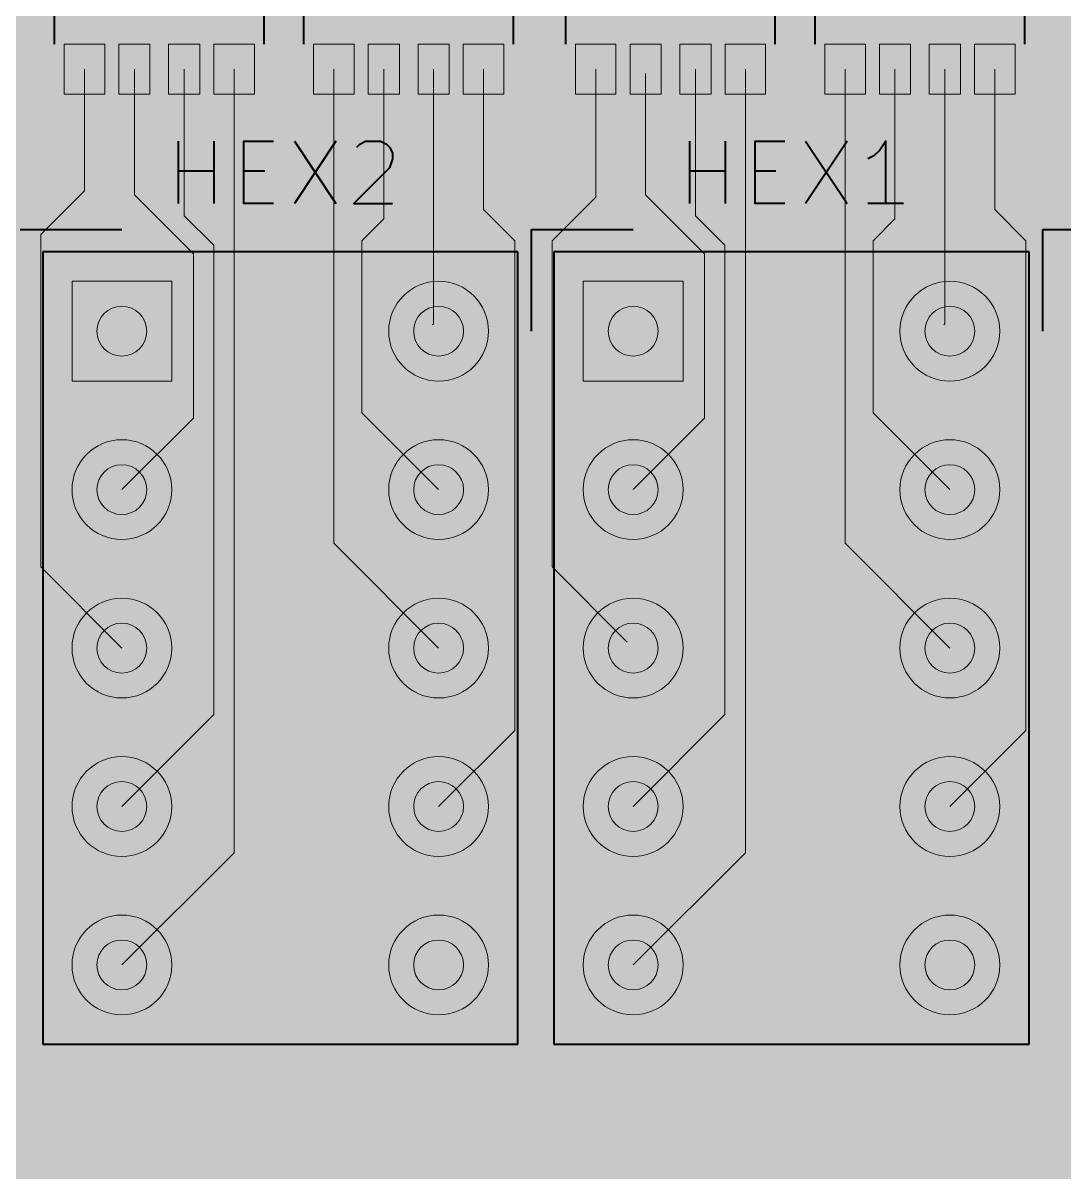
# Model space of a CAD drawing. Header units: millimetres. Extents: x 0 to 100, y -70 to 0.
# Drawn here: x 49.96 to 66.66, y -34.13 to -15.71 of the extents above; entities that cross this region are included whole.
import ezdxf

# ---------------------------------------------------------------- set-up
doc = ezdxf.new("R2010")
doc.units = ezdxf.units.MM
for name, color, linetype, lineweight, true_color in [('application board tht F.Cu', 8, 'Continuous', 18, 0x777779), ('application board tht F.Silkscreen', 18, 'Continuous', 40, 0x000000), ('pcb board fill', 7, 'Continuous', 13, 0xefefef)]:
    doc.layers.add(name, color=color, linetype=linetype, lineweight=lineweight, true_color=true_color)

msp = doc.modelspace()

# ---------------------------------------------------------------- hatches: boundary and pattern name
at = {"layer": 'pcb board fill', "transparency": 33554687}
h = msp.add_hatch(color=256, dxfattribs=at)
edge = h.paths.add_edge_path(flags=0)
edge.add_line((100, -67.01), (100, -35.01))
edge.add_line((100, -35.01), (100, -3))
edge.add_arc((97, -3), 3, 0, 90)
edge.add_line((97, 0), (50, 0))
edge.add_line((50, 0), (3, 0))
edge.add_arc((3, -3), 3, 90, 180)
edge.add_line((0, -3), (0, -32))
edge.add_arc((3, -32), 3, 180, 270)
edge.add_line((3, -35), (7, -35))
edge.add_arc((7, -38), 3, 0, 90, ccw=False)
edge.add_line((10, -38), (10, -57))
edge.add_arc((13, -57), 3, 180, 270)
edge.add_line((13, -60), (15, -60))
edge.add_arc((15, -63), 3, 0, 90, ccw=False)
edge.add_line((18, -63), (18, -68))
edge.add_arc((20, -68), 2, 180, 270)
edge.add_line((20, -70), (50, -70))
edge.add_line((50, -70), (97, -70.000025))
edge.add_arc((96.9974, -66.9974), 3.002626, 270.0496133, 359.7595675)

# ---------------------------------------------------------------- linework, layer by layer
at = {"layer": 'application board tht F.Cu', "flags": 128}
for points in [[(50.625, -16.05), (51.275, -16.05), (51.275, -16.85), (50.625, -16.85), (50.625, -16.05)], [(51.5, -16.05), (52, -16.05), (52, -16.85), (51.5, -16.85), (51.5, -16.05)], [(52.3, -16.05), (52.8, -16.05), (52.8, -16.85), (52.3, -16.85), (52.3, -16.05)], [(53.025, -16.05), (53.675, -16.05), (53.675, -16.85), (53.025, -16.85), (53.025, -16.05)], [(54.625, -16.05), (55.275, -16.05), (55.275, -16.85), (54.625, -16.85), (54.625, -16.05)], [(55.5, -16.05), (56, -16.05), (56, -16.85), (55.5, -16.85), (55.5, -16.05)], [(56.3, -16.05), (56.8, -16.05), (56.8, -16.85), (56.3, -16.85), (56.3, -16.05)], [(57.025, -16.05), (57.675, -16.05), (57.675, -16.85), (57.025, -16.85), (57.025, -16.05)], [(58.825, -16.05), (59.475, -16.05), (59.475, -16.85), (58.825, -16.85), (58.825, -16.05)], [(59.7, -16.05), (60.2, -16.05), (60.2, -16.85), (59.7, -16.85), (59.7, -16.05)], [(60.5, -16.05), (61, -16.05), (61, -16.85), (60.5, -16.85), (60.5, -16.05)], [(61.225, -16.05), (61.875, -16.05), (61.875, -16.85), (61.225, -16.85), (61.225, -16.05)], [(62.825, -16.05), (63.475, -16.05), (63.475, -16.85), (62.825, -16.85), (62.825, -16.05)], [(63.7, -16.05), (64.2, -16.05), (64.2, -16.85), (63.7, -16.85), (63.7, -16.05)], [(64.5, -16.05), (65, -16.05), (65, -16.85), (64.5, -16.85), (64.5, -16.05)], [(65.225, -16.05), (65.875, -16.05), (65.875, -16.85), (65.225, -16.85), (65.225, -16.05)], [(50.95, -16.45), (50.95, -18.4)], [(51.75, -16.45), (51.75, -18.462448)], [(52.55, -16.45), (52.55, -18.8)], [(53.35, -16.45), (53.35, -29.01)], [(54.95, -16.45), (54.95, -24.05)], [(55.75, -16.45), (55.75, -18.85)], [(56.55, -16.45), (56.55, -20.5325)], [(57.35, -16.45), (57.35, -18.7)], [(59.15, -16.45), (59.15, -18.5)], [(59.95, -16.52), (59.95, -18.462448)], [(60.75, -16.45), (60.75, -18.8)], [(61.55, -16.45), (61.55, -29.01)], [(63.15, -16.45), (63.15, -24.05)], [(63.95, -16.45), (63.95, -18.85)], [(64.75, -16.45), (64.75, -20.5325)], [(65.55, -16.45), (65.55, -18.7)], [(50.95, -18.4), (50.25, -19.1)], [(51.75, -18.462448), (52.696, -19.408448)], [(59.15, -18.5), (58.45, -19.2)], [(59.95, -18.462448), (60.896, -19.408448)], [(57.35, -18.7), (57.85, -19.2)], [(65.55, -18.7), (66.05, -19.2)], [(52.55, -18.8), (53.023, -19.273)], [(55.75, -18.85), (55.4, -19.2)], [(60.75, -18.8), (61.223, -19.273)], [(63.95, -18.85), (63.6, -19.2)], [(50.25, -19.1), (50.25, -24.43)], [(53.023, -19.273), (53.023, -26.797)], [(55.4, -19.2), (55.4, -21.96)], [(57.85, -19.2), (57.85, -27.05)], [(58.45, -19.2), (58.45, -24.43)], [(61.223, -19.273), (61.223, -26.797)], [(63.6, -19.2), (63.6, -21.96)], [(66.05, -19.2), (66.05, -27.05)], [(52.696, -19.408448), (52.696, -22.044)], [(60.896, -19.408448), (60.896, -22.044)], [(50.75, -21.45), (50.75, -19.85), (52.35, -19.85), (52.35, -21.45), (50.75, -21.45)], [(58.95, -21.45), (58.95, -19.85), (60.55, -19.85), (60.55, -21.45), (58.95, -21.45)], [(56.55, -20.5325), (56.5325, -20.55)], [(64.75, -20.5325), (64.7325, -20.55)], [(52.696, -22.044), (51.55, -23.19)], [(55.4, -21.96), (56.63, -23.19)], [(60.896, -22.044), (59.75, -23.19)], [(63.6, -21.96), (64.83, -23.19)], [(54.95, -24.05), (56.63, -25.73)], [(63.15, -24.05), (64.83, -25.73)], [(50.25, -24.43), (51.55, -25.73)], [(58.45, -24.43), (59.65, -25.63)], [(59.65, -25.63), (59.6525, -25.63)], [(53.023, -26.797), (51.55, -28.27)], [(61.223, -26.797), (59.75, -28.27)], [(57.85, -27.05), (56.63, -28.27)], [(66.05, -27.05), (64.83, -28.27)], [(53.35, -29.01), (51.55, -30.81)], [(61.55, -29.01), (59.75, -30.81)]]:
    msp.add_lwpolyline(points, dxfattribs=at)
at = {"layer": 'application board tht F.Cu'}
for centre, radius in [((56.63, -20.65), 0.8), ((64.83, -20.65), 0.8), ((51.55, -20.65), 0.4), ((56.63, -20.65), 0.4), ((59.75, -20.65), 0.4), ((64.83, -20.65), 0.4), ((51.55, -23.19), 0.8), ((56.63, -23.19), 0.8), ((59.75, -23.19), 0.8), ((64.83, -23.19), 0.8), ((51.55, -23.19), 0.4), ((56.63, -23.19), 0.4), ((59.75, -23.19), 0.4), ((64.83, -23.19), 0.4), ((51.55, -25.73), 0.8), ((56.63, -25.73), 0.8), ((59.75, -25.73), 0.8), ((64.83, -25.73), 0.8), ((51.55, -25.73), 0.4), ((56.63, -25.73), 0.4), ((59.75, -25.73), 0.4), ((64.83, -25.73), 0.4), ((51.55, -28.27), 0.8), ((56.63, -28.27), 0.8), ((59.75, -28.27), 0.8), ((64.83, -28.27), 0.8), ((51.55, -28.27), 0.4), ((56.63, -28.27), 0.4), ((59.75, -28.27), 0.4), ((64.83, -28.27), 0.4), ((51.55, -30.81), 0.8), ((56.63, -30.81), 0.8), ((59.75, -30.81), 0.8), ((64.83, -30.81), 0.8), ((51.55, -30.81), 0.4), ((56.63, -30.81), 0.4), ((59.75, -30.81), 0.4), ((64.83, -30.81), 0.4)]:
    msp.add_circle(centre, radius, dxfattribs=at)
at = {"layer": 'application board tht F.Silkscreen', "flags": 128}
for points in [[(50.47, -16.05), (50.47, -15.05)], [(53.83, -16.05), (53.83, -15.05)], [(54.47, -16.05), (54.47, -15.05)], [(57.83, -16.05), (57.83, -15.05)], [(58.67, -16.05), (58.67, -15.05)], [(62.03, -16.05), (62.03, -15.05)], [(62.67, -16.05), (62.67, -15.05)], [(66.03, -16.05), (66.03, -15.05)], [(52.459523, -18.60238), (52.459523, -17.60238)], [(53.030952, -18.60238), (53.030952, -17.60238)], [(53.983333, -18.60238), (53.507142, -18.60238), (53.507142, -17.60238), (53.983333, -17.60238)], [(54.316666, -17.60238), (54.983333, -18.60238)], [(54.983333, -17.60238), (54.316666, -18.60238)], [(55.316666, -17.697619), (55.364285, -17.65), (55.459523, -17.60238), (55.697619, -17.60238), (55.792857, -17.65), (55.840476, -17.697619), (55.888095, -17.792857), (55.888095, -17.888095), (55.840476, -18.030952), (55.269047, -18.60238), (55.888095, -18.60238)], [(60.659523, -18.60238), (60.659523, -17.60238)], [(61.230952, -18.60238), (61.230952, -17.60238)], [(62.183333, -18.60238), (61.707142, -18.60238), (61.707142, -17.60238), (62.183333, -17.60238)], [(62.516666, -17.60238), (63.183333, -18.60238)], [(63.183333, -17.60238), (62.516666, -18.60238)], [(63.80238, -18.60238), (63.80238, -17.60238), (63.707142, -17.745238), (63.611904, -17.840476), (63.516666, -17.888095)], [(52.459523, -18.078571), (53.030952, -18.078571)], [(53.507142, -18.078571), (53.840476, -18.078571)], [(60.659523, -18.078571), (61.230952, -18.078571)], [(61.707142, -18.078571), (62.040476, -18.078571)], [(64.088095, -18.60238), (63.516666, -18.60238)], [(49.92, -19.02), (51.55, -19.02)], [(58.12, -19.02), (59.75, -19.02)], [(58.12, -20.65), (58.12, -19.02)], [(66.32, -20.65), (66.32, -19.02)], [(66.32, -19.02), (67.95, -19.02)], [(50.28, -19.38), (50.28, -32.08)], [(57.9, -19.38), (50.28, -19.38)], [(57.9, -32.08), (57.9, -19.38)], [(58.48, -19.38), (58.48, -32.08)], [(66.1, -19.38), (58.48, -19.38)], [(66.1, -32.08), (66.1, -19.38)], [(50.28, -32.08), (57.9, -32.08)], [(58.48, -32.08), (66.1, -32.08)]]:
    msp.add_lwpolyline(points, dxfattribs=at)

doc.saveas('drawing.dxf')
